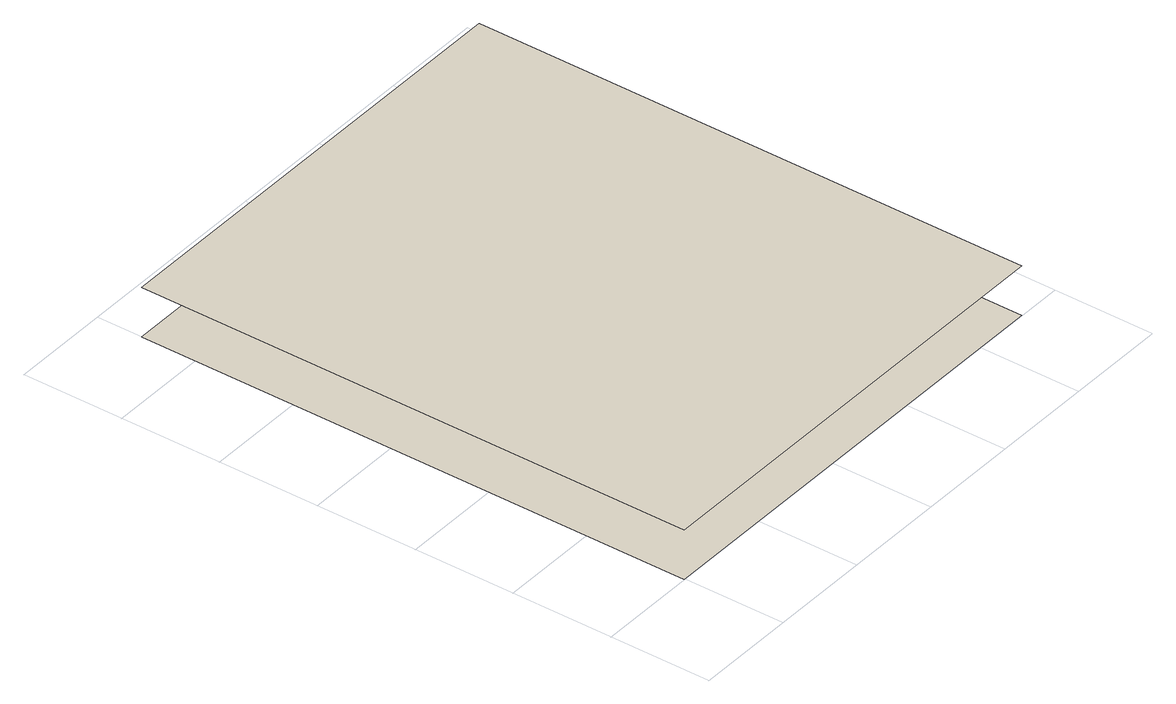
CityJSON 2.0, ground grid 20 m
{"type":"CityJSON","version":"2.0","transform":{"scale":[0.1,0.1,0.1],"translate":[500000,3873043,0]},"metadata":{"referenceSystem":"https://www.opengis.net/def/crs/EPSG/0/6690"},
"CityObjects":{
"building1":{"type":"Building","attributes":{"measuredHeight":10.5,"storeysAboveGround":3,"BuildingIDAttribute.prefecture":"13","BuildingIDAttribute.city":"13101","BuildingDetailAttribute.totalFloorArea":300.5,"BuildingDetailAttribute.buildingStructureType":"601"},"geometry":[{"type":"MultiSurface","lod":"1","boundaries":[[[0,1,2,3]],[[4,5,6,7]]]}]}
},
"vertices":[
[913,1,0],[913,1110,0],[0,1110,0],[0,1,0],[0,1110,100],[913,1110,100],[913,1,100],[0,1,100]
]}
